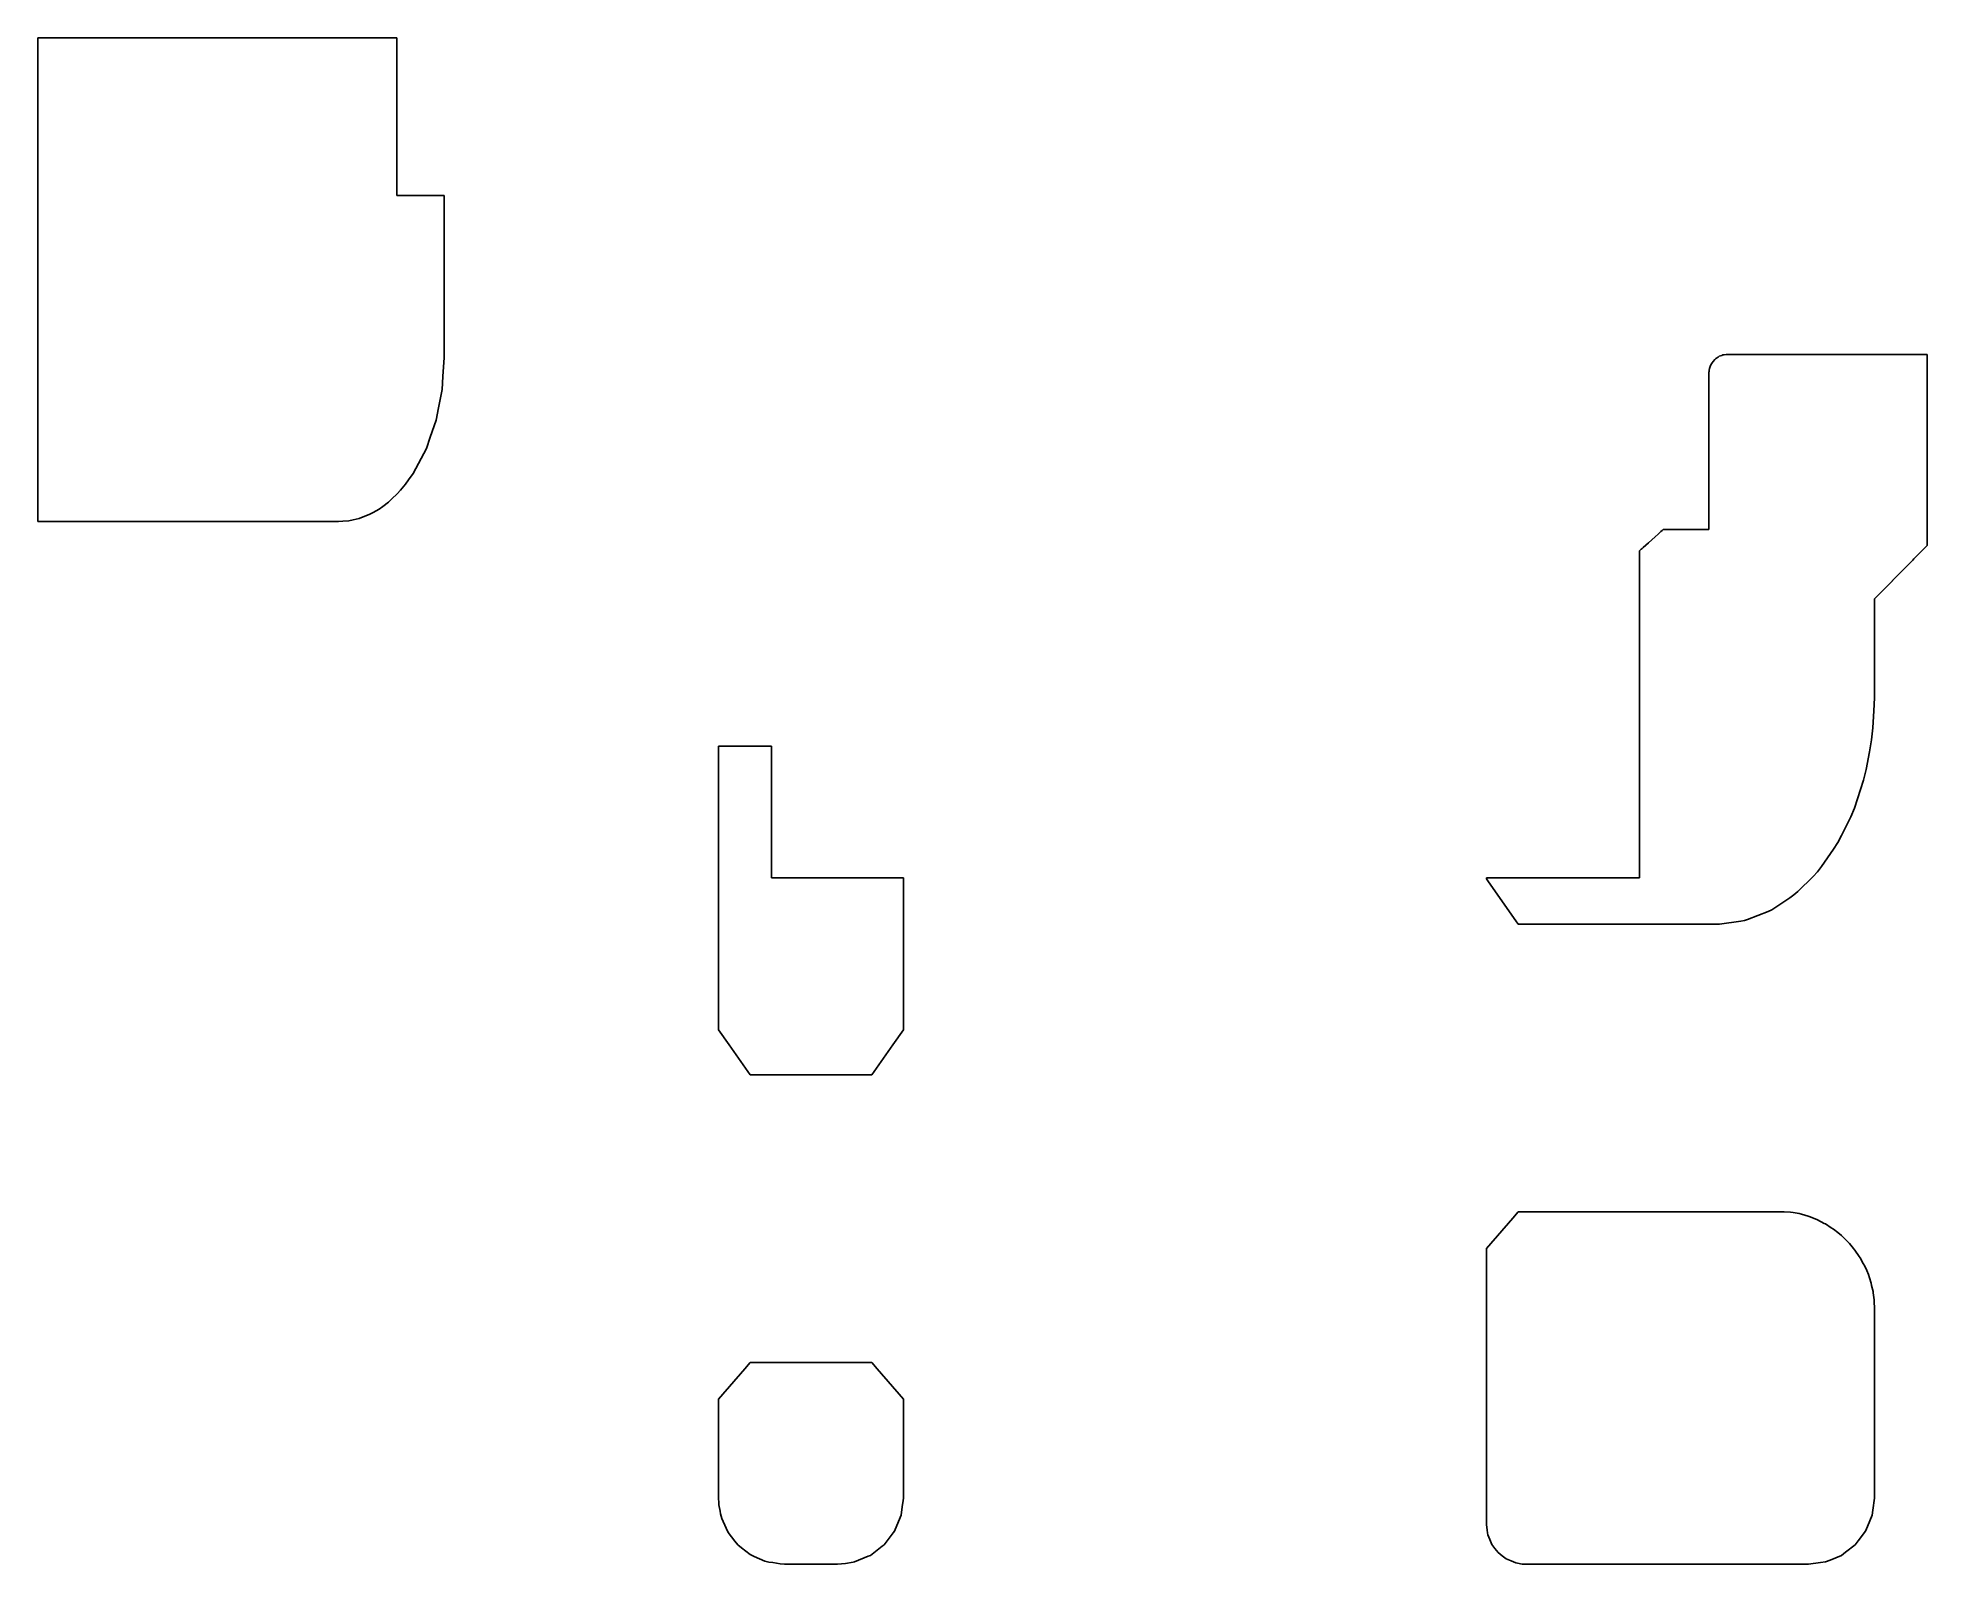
# Model space of a CAD drawing. Header units: metres. Extents: x 2.4 to 74, y -16 to 41.8.
import ezdxf

# ---------------------------------------------------------------- set-up
doc = ezdxf.new("R2010")
doc.units = ezdxf.units.M

msp = doc.modelspace()

# ---------------------------------------------------------------- linework, layer by layer
for p, q in [((5.44, 41.834), (2.4, 41.834)), ((2.4, 41.834), (2.4, 41.635)), ((2.4, 41.635), (2.4, 40.924)), ((16, 41.834), (5.44, 41.834)), ((16, 41.618), (16, 41.834)), ((16, 41.573), (16, 41.618)), ((16, 41.618), (16, 41.618)), ((16, 40.652), (16, 41.573)), ((2.4, 40.924), (2.4, 40.377)), ((2.4, 40.377), (2.4, 39.482)), ((16, 40.342), (16, 40.652)), ((16, 39.838), (16, 40.342)), ((2.4, 39.482), (2.4, 38.841)), ((16, 38.952), (16, 39.838)), ((2.4, 38.841), (2.4, 30.144)), ((16, 37.784), (16, 38.952)), ((16, 37.322), (16, 37.784)), ((16, 35.864), (16, 37.322)), ((16.442, 35.864), (16, 35.864)), ((17.8, 35.864), (16.442, 35.864)), ((17.8, 35.204), (17.8, 35.864)), ((17.8, 33.179), (17.8, 35.204)), ((17.8, 30.782), (17.8, 33.179)), ((2.4, 30.144), (2.4, 28.203)), ((17.8, 29.726), (17.8, 30.782)), ((17.754, 28.997), (17.8, 29.726)), ((65.747, 29.302), (65.777, 29.381)), ((65.777, 29.381), (65.8, 29.442)), ((65.8, 29.442), (65.849, 29.519)), ((65.849, 29.519), (65.883, 29.571)), ((65.883, 29.571), (65.952, 29.64)), ((65.952, 29.64), (65.993, 29.681)), ((65.993, 29.681), (66.077, 29.737)), ((66.077, 29.737), (66.121, 29.765)), ((66.121, 29.765), (66.217, 29.802)), ((66.217, 29.802), (66.26, 29.818)), ((66.26, 29.818), (66.301, 29.823)), ((66.301, 29.823), (66.377, 29.835)), ((66.377, 29.835), (66.4, 29.836)), ((66.4, 29.836), (72.891, 29.836)), ((72.891, 29.836), (74, 29.836)), ((74, 29.836), (74, 29.519)), ((74, 29.519), (74, 23.619)), ((17.723, 28.512), (17.754, 28.997)), ((65.729, 29.16), (65.732, 29.187)), ((65.729, 27.086), (65.729, 29.16)), ((65.732, 29.187), (65.739, 29.236)), ((65.739, 29.236), (65.747, 29.302)), ((2.4, 28.203), (2.4, 26.594)), ((17.586, 27.811), (17.723, 28.512)), ((17.274, 26.699), (17.496, 27.345)), ((17.496, 27.345), (17.586, 27.811)), ((2.4, 26.594), (2.4, 23.503)), ((17.126, 26.269), (17.274, 26.699)), ((65.729, 23.2), (65.729, 27.086)), ((16.827, 25.703), (17.126, 26.269)), ((16.338, 24.916), (16.454, 25.08)), ((16.454, 25.08), (16.628, 25.326)), ((16.628, 25.326), (16.827, 25.703)), ((15.686, 24.238), (15.82, 24.364)), ((15.82, 24.364), (16.022, 24.552)), ((16.022, 24.552), (16.148, 24.697)), ((16.148, 24.697), (16.338, 24.916)), ((14.58, 23.623), (14.732, 23.682)), ((14.732, 23.682), (14.961, 23.771)), ((14.961, 23.771), (15.109, 23.853)), ((15.109, 23.853), (15.331, 23.977)), ((15.331, 23.977), (15.472, 24.081)), ((15.472, 24.081), (15.686, 24.238)), ((2.4, 23.503), (6.953, 23.503)), ((6.953, 23.503), (13.8, 23.503)), ((13.8, 23.503), (13.957, 23.515)), ((13.957, 23.515), (14.192, 23.533)), ((14.192, 23.533), (14.347, 23.569)), ((14.347, 23.569), (14.58, 23.623)), ((63.437, 22.704), (63.687, 22.928)), ((63.687, 22.928), (63.801, 23.031)), ((63.801, 23.031), (63.905, 23.125)), ((63.905, 23.125), (63.95, 23.165)), ((63.95, 23.165), (63.988, 23.2)), ((63.988, 23.2), (64.438, 23.2)), ((64.438, 23.2), (64.438, 23.2)), ((64.438, 23.2), (64.439, 23.2)), ((64.439, 23.2), (64.44, 23.2)), ((64.44, 23.2), (65.729, 23.2)), ((74, 23.619), (74, 22.616)), ((63.1, 22.4), (63.104, 22.403)), ((63.1, 10.532), (63.1, 22.4)), ((63.104, 22.403), (63.115, 22.414)), ((63.115, 22.414), (63.134, 22.431)), ((63.134, 22.431), (63.161, 22.455)), ((63.161, 22.455), (63.195, 22.486)), ((63.195, 22.486), (63.235, 22.522)), ((63.235, 22.522), (63.331, 22.608)), ((63.331, 22.608), (63.437, 22.704)), ((73.686, 22.282), (73.495, 22.088)), ((73.744, 22.341), (73.686, 22.282)), ((74, 22.6), (73.744, 22.341)), ((74, 22.616), (74, 22.6)), ((73.155, 21.743), (72.684, 21.266)), ((73.217, 21.806), (73.155, 21.743)), ((73.449, 22.042), (73.217, 21.806)), ((73.495, 22.088), (73.449, 22.042)), ((73.495, 22.088), (73.495, 22.088)), ((72.229, 20.804), (72, 20.572)), ((72.457, 21.035), (72.229, 20.804)), ((72.684, 21.265), (72.457, 21.035)), ((72.684, 21.266), (72.684, 21.265)), ((72, 20.572), (72, 18.57)), ((72, 18.57), (72, 18.368)), ((72, 18.368), (72, 16.823)), ((72, 16.821), (71.983, 16.327)), ((72, 16.823), (72, 16.821)), ((71.983, 16.327), (71.943, 15.69)), ((71.895, 15.231), (71.816, 14.781)), ((71.943, 15.69), (71.895, 15.231)), ((28.2, 10.799), (28.2, 15)), ((28.2, 15), (28.801, 15)), ((28.801, 15), (30.2, 15)), ((30.2, 15), (30.2, 14.298)), ((71.816, 14.781), (71.69, 14.114)), ((30.2, 14.298), (30.2, 12.651)), ((71.59, 13.712), (71.355, 12.996)), ((71.69, 14.114), (71.59, 13.712)), ((71.355, 12.996), (71.24, 12.647)), ((30.2, 12.651), (30.2, 12.573)), ((30.2, 12.573), (30.2, 12.393)), ((30.2, 12.393), (30.2, 12.316)), ((30.2, 12.316), (30.2, 12.136)), ((71.101, 12.316), (70.755, 11.613)), ((71.24, 12.647), (71.101, 12.316)), ((30.2, 12.136), (30.2, 12.064)), ((30.2, 12.064), (30.2, 11.896)), ((30.2, 11.896), (30.2, 11.834)), ((30.2, 11.834), (30.2, 11.69)), ((30.2, 11.69), (30.2, 11.642)), ((30.2, 11.642), (30.2, 11.533)), ((30.2, 11.533), (30.2, 11.111)), ((70.755, 11.613), (70.613, 11.339)), ((28.2, 9.748), (28.2, 10.799)), ((30.2, 11.111), (30.2, 10)), ((70.453, 11.087), (69.991, 10.43)), ((70.613, 11.339), (70.453, 11.087)), ((63.1, 10), (63.1, 10.532)), ((69.674, 10.058), (69.098, 9.484)), ((69.839, 10.233), (69.674, 10.058)), ((69.991, 10.43), (69.839, 10.233)), ((28.2, 9.64), (28.2, 9.748)), ((28.2, 8.893), (28.2, 9.64)), ((30.2, 10), (31.956, 10)), ((31.956, 10), (35.2, 10)), ((35.2, 10), (35.2, 8.599)), ((35.2, 10), (35.2, 10)), ((57.3, 9.963), (57.3, 10)), ((57.3, 10), (57.351, 10)), ((57.374, 9.856), (57.3, 9.963)), ((57.351, 10), (57.579, 10)), ((58.409, 8.377), (57.374, 9.856)), ((57.579, 10), (63.053, 10)), ((63.053, 10), (63.1, 10)), ((68.949, 9.356), (68.792, 9.25)), ((69.098, 9.484), (68.949, 9.356)), ((28.2, 4.253), (28.2, 8.893)), ((35.2, 8.599), (35.2, 4.253)), ((67.974, 8.728), (67.196, 8.43)), ((68.113, 8.799), (67.974, 8.728)), ((68.792, 9.25), (68.113, 8.799)), ((58.5, 8.248), (58.409, 8.377)), ((62.487, 8.248), (58.5, 8.248)), ((63.487, 8.248), (62.487, 8.248)), ((66, 8.248), (63.487, 8.248)), ((66.123, 8.256), (66, 8.248)), ((66.942, 8.358), (66.123, 8.256)), ((67.07, 8.386), (66.942, 8.358)), ((67.196, 8.43), (67.07, 8.386)), ((28.598, 3.683), (28.2, 4.253)), ((29.4, 2.538), (28.598, 3.683)), ((34.802, 3.683), (34, 2.538)), ((35.2, 4.253), (34.802, 3.683)), ((33.04, 2.538), (29.4, 2.538)), ((34, 2.538), (33.04, 2.538)), ((58.297, -2.884), (58.5, -2.647)), ((58.5, -2.647), (61.871, -2.651)), ((61.871, -2.651), (68.508, -2.644)), ((68.508, -2.644), (68.579, -2.653)), ((68.579, -2.653), (68.824, -2.664)), ((68.824, -2.664), (68.924, -2.68)), ((68.924, -2.68), (69.151, -2.718)), ((69.151, -2.718), (69.23, -2.74)), ((69.23, -2.74), (69.484, -2.81)), ((69.484, -2.81), (69.53, -2.828)), ((69.53, -2.828), (69.817, -2.943)), ((57.3, -4.041), (58.297, -2.884)), ((69.817, -2.943), (69.821, -2.945)), ((69.821, -2.945), (69.84, -2.955)), ((69.84, -2.955), (70.099, -3.086)), ((70.099, -3.086), (70.142, -3.108)), ((70.142, -3.108), (70.361, -3.25)), ((70.361, -3.25), (70.453, -3.309)), ((70.453, -3.309), (70.608, -3.433)), ((70.608, -3.433), (70.746, -3.544)), ((70.746, -3.544), (70.838, -3.635)), ((57.3, -4.362), (57.3, -4.041)), ((70.838, -3.635), (71.013, -3.809)), ((71.013, -3.809), (71.05, -3.854)), ((71.05, -3.854), (71.204, -4.041)), ((71.204, -4.041), (71.245, -4.089)), ((71.245, -4.089), (71.252, -4.097)), ((71.252, -4.097), (71.422, -4.342)), ((57.3, -5.778), (57.3, -4.362)), ((71.422, -4.342), (71.458, -4.394)), ((71.458, -4.394), (71.576, -4.605)), ((71.576, -4.605), (71.631, -4.706)), ((71.631, -4.706), (71.706, -4.877)), ((71.706, -4.877), (71.769, -5.025)), ((71.769, -5.025), (71.811, -5.154)), ((71.811, -5.154), (71.874, -5.349)), ((71.874, -5.349), (71.894, -5.435)), ((71.894, -5.435), (71.946, -5.67)), ((71.946, -5.67), (71.952, -5.717)), ((71.952, -5.717), (71.987, -5.986)), ((57.3, -6.806), (57.3, -5.778)), ((71.987, -5.986), (71.987, -5.996)), ((71.987, -5.996), (71.991, -6.073)), ((71.991, -6.073), (72, -6.284)), ((72, -6.284), (72, -7.159)), ((72, -6.284), (72, -6.284)), ((57.3, -6.878), (57.3, -6.806)), ((57.3, -7.619), (57.3, -6.878)), ((72, -7.159), (72, -7.881)), ((57.3, -7.703), (57.3, -7.619)), ((57.3, -14.177), (57.3, -7.703)), ((29.4, -8.357), (29.197, -8.594)), ((33.815, -8.357), (29.4, -8.357)), ((34, -8.357), (33.815, -8.357)), ((34.203, -8.594), (34, -8.357)), ((72, -7.881), (72, -8.647)), ((29.197, -8.594), (28.2, -9.75)), ((35.2, -9.75), (34.203, -8.594)), ((72, -8.647), (72, -8.786)), ((72, -8.786), (72, -13.5)), ((28.2, -9.75), (28.2, -9.985)), ((28.2, -9.985), (28.2, -10.907)), ((35.2, -9.947), (35.2, -9.75)), ((35.2, -10.742), (35.2, -9.947)), ((28.2, -10.907), (28.2, -11.469)), ((35.2, -11.248), (35.2, -10.742)), ((35.2, -11.533), (35.2, -11.248)), ((35.2, -11.248), (35.2, -11.248)), ((28.2, -11.469), (28.2, -11.783)), ((28.2, -11.783), (28.2, -13.5)), ((35.2, -13.5), (35.2, -11.533)), ((28.2, -13.5), (28.208, -13.67)), ((35.157, -13.824), (35.196, -13.586)), ((35.196, -13.586), (35.2, -13.5)), ((72, -13.5), (71.94, -13.955)), ((28.208, -13.67), (28.212, -13.745)), ((28.212, -13.745), (28.257, -13.992)), ((28.257, -13.992), (28.271, -14.086)), ((28.271, -14.086), (28.325, -14.264)), ((28.325, -14.264), (28.48, -14.639)), ((34.865, -14.75), (35.083, -14.225)), ((35.083, -14.225), (35.115, -14.147)), ((35.115, -14.147), (35.157, -13.824)), ((57.3, -14.29), (57.3, -14.177)), ((57.3, -14.5), (57.3, -14.29)), ((71.915, -14.147), (71.739, -14.571)), ((71.94, -13.955), (71.915, -14.147)), ((28.48, -14.639), (28.567, -14.801)), ((28.567, -14.801), (28.817, -15.127)), ((34.468, -15.268), (34.814, -14.817)), ((34.814, -14.817), (34.865, -14.75)), ((57.323, -14.707), (57.3, -14.5)), ((57.342, -14.817), (57.323, -14.707)), ((57.351, -14.888), (57.342, -14.817)), ((57.426, -15.07), (57.351, -14.888)), ((71.665, -14.75), (71.386, -15.114)), ((71.739, -14.571), (71.665, -14.75)), ((28.817, -15.127), (28.932, -15.268)), ((28.932, -15.268), (29.063, -15.375)), ((29.063, -15.375), (29.402, -15.635)), ((29.402, -15.635), (29.548, -15.713)), ((29.548, -15.713), (29.95, -15.88)), ((33.347, -15.915), (33.872, -15.697)), ((33.872, -15.697), (33.95, -15.665)), ((33.95, -15.665), (34.401, -15.319)), ((34.401, -15.319), (34.468, -15.268)), ((57.501, -15.25), (57.426, -15.07)), ((57.621, -15.406), (57.501, -15.25)), ((57.739, -15.561), (57.621, -15.406)), ((57.896, -15.681), (57.739, -15.561)), ((58.05, -15.799), (57.896, -15.681)), ((70.75, -15.665), (70.326, -15.841)), ((70.904, -15.547), (70.75, -15.665)), ((71.268, -15.268), (70.904, -15.547)), ((71.386, -15.114), (71.268, -15.268)), ((29.95, -15.88), (30.104, -15.927)), ((30.104, -15.927), (30.251, -15.941)), ((30.251, -15.941), (30.527, -15.983)), ((30.527, -15.983), (30.7, -16)), ((30.7, -16), (31.868, -16)), ((31.868, -16), (32.7, -16)), ((32.7, -16), (33.009, -15.97)), ((33.009, -15.97), (33.305, -15.92)), ((33.305, -15.92), (33.347, -15.915)), ((58.232, -15.874), (58.05, -15.799)), ((58.412, -15.949), (58.232, -15.874)), ((58.479, -15.961), (58.412, -15.949)), ((58.654, -15.993), (58.479, -15.961)), ((58.677, -15.995), (58.654, -15.993)), ((58.7, -15.996), (58.677, -15.995)), ((58.738, -15.999), (58.7, -15.996)), ((58.761, -15.999), (58.738, -15.999)), ((58.8, -16), (58.761, -15.999)), ((66.023, -16), (58.8, -16)), ((69.5, -16), (66.023, -16)), ((69.955, -15.94), (69.5, -16)), ((70.147, -15.915), (69.955, -15.94)), ((70.326, -15.841), (70.147, -15.915))]:
    msp.add_line(p, q)

doc.saveas('drawing.dxf')
